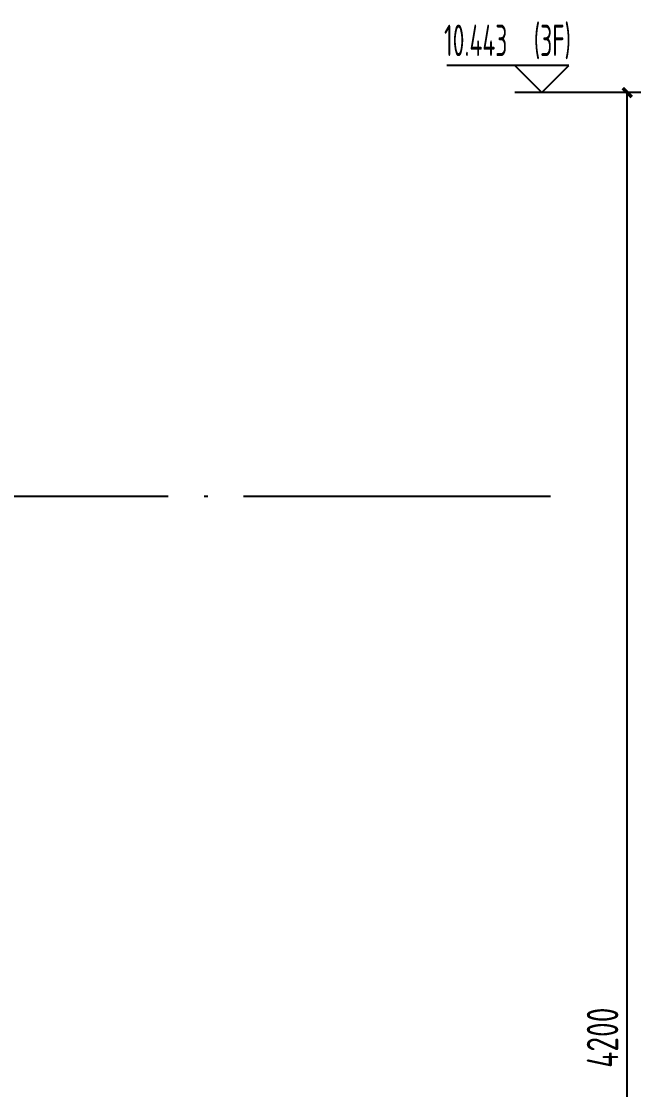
# Model space of a CAD drawing. Extents: x 198753 to 882193, y -399300 to 132460.
# Drawn here: x 384493 to 385854, y -191102 to -188728 of the extents above; entities that cross this region are included whole.
import ezdxf

# ---------------------------------------------------------------- set-up
doc = ezdxf.new("R2010")
doc.units = 0
doc.header["$LTSCALE"] = 1000
doc.header["$MEASUREMENT"] = 0
doc.linetypes.add('DOTE', pattern=[2.42, 2, -0.2, 0.02, -0.2])
for name, color, linetype in [('01-标注_尺寸', 124, 'Continuous'), ('01-标注_标高', 200, 'Continuous'), ('02-TEXT_标注', 130, 'Continuous'), ('A_AXIS-轴线', 36, 'DOTE')]:
    doc.layers.add(name, color=color, linetype=linetype)
doc.styles.add('_TCH_DIM', font='ROS1', dxfattribs={"width": 0.8, "bigfont": 'JD'})
doc.styles.add('_TCH_DIM_T3', font='ROS1', dxfattribs={"width": 0.8, "bigfont": 'JD'})
doc.dimstyles.new('_TCH_ARCH&&20', dxfattribs={"dimtxt": 70, "dimasz": 20, "dimexe": 50, "dimexo": 60, "dimgap": 20, "dimtad": 1, "dimdec": 0, "dimzin": 0, "dimdsep": 46, "dimtxsty": '_TCH_DIM_T3', "dimblk": 'ARCHTICK', "dimcen": 0.09, "dimclrt": 4, "dimazin": 2, "dimtfac": 1, "dimtdec": 0, "dimtix": 1, "dimtmove": 2, "dimatfit": 3, "dimfxl": 0, "dimtolj": 1, "dimtzin": 0, "dimarcsym": 0})

# ---------------------------------------------------------------- blocks, each defined once
blk = doc.blocks.new('_ArchTick')
at = {"color": 0, "linetype": 'ByBlock', "const_width": 0.4}
blk.add_lwpolyline([(-0.5, -0.5), (0.5, 0.5)], dxfattribs=at)
blk = doc.blocks.new('*D2044')
at = {"layer": '01-标注_尺寸', "color": 0, "lineweight": -2, "transparency": 16777216}
for p, q in [((385970.5, -188886.7), (385789.8, -188886.7)), ((385839.8, -193086.7), (385839.8, -188886.7)), ((385970.5, -193086.7), (385789.8, -193086.7))]:
    blk.add_line(p, q, dxfattribs=at)
at = {"layer": 'Defpoints', "color": 0, "transparency": 16777216}
for p in [(385839.8, -188886.7), (386030.5, -188886.7), (386030.5, -193086.7)]:
    blk.add_point(p, dxfattribs=at)
at = {"layer": '01-标注_尺寸', "color": 0, "lineweight": -2, "transparency": 16777216, "xscale": 20, "yscale": 20, "zscale": 20}
for p, rotation in [((385839.8, -188886.7), 90), ((385839.8, -193086.7), 270)]:
    blk.add_blockref('_ArchTick', p, dxfattribs=dict(at, rotation=rotation))
at = {"layer": '01-标注_尺寸', "color": 4, "transparency": 16777216, "insert": (385784.8, -190986.7), "char_height": 70, "attachment_point": 5, "rotation": 90, "style": '_TCH_DIM_T3'}
blk.add_mtext('\\A1;4200', dxfattribs=at)

msp = doc.modelspace()

# ---------------------------------------------------------------- linework, layer by layer
at = {"layer": '01-标注_标高'}
for p, q in [((385709.8, -188826.7), (385438.5, -188826.7)), ((385649.8, -188886.7), (385589.8, -188826.7)), ((385649.8, -188886.7), (385709.8, -188826.7)), ((385789.8, -188886.7), (385589.8, -188886.7))]:
    msp.add_line(p, q, dxfattribs=at)
at = {"layer": 'A_AXIS-轴线', "ltscale": 0.4}
msp.add_line((380146.9, -189783.4), (385669.2, -189783.4), dxfattribs=at)

# ---------------------------------------------------------------- texts
at = {"layer": '02-TEXT_标注', "style": '_TCH_DIM', "width": 0.64}
for s, p in [('(3F)', (385631.9, -188805.7)), ('10.443', (385432.5, -188805.7))]:
    msp.add_text(s, height=70, dxfattribs=at).set_placement(p)

# ---------------------------------------------------------------- dimensions: what is measured, and where the dimension line sits
at = {"layer": '01-标注_尺寸'}
dim = msp.add_aligned_dim(p1=(386030.5, -193086.7), p2=(386030.5, -188886.7), distance=190.7, dimstyle='_TCH_ARCH&&20', dxfattribs=at)
dim.commit()
dim.dimension.update_dxf_attribs({"geometry": '*D2044', "text_midpoint": (385784.8, -190986.7)})

doc.saveas('drawing.dxf')
